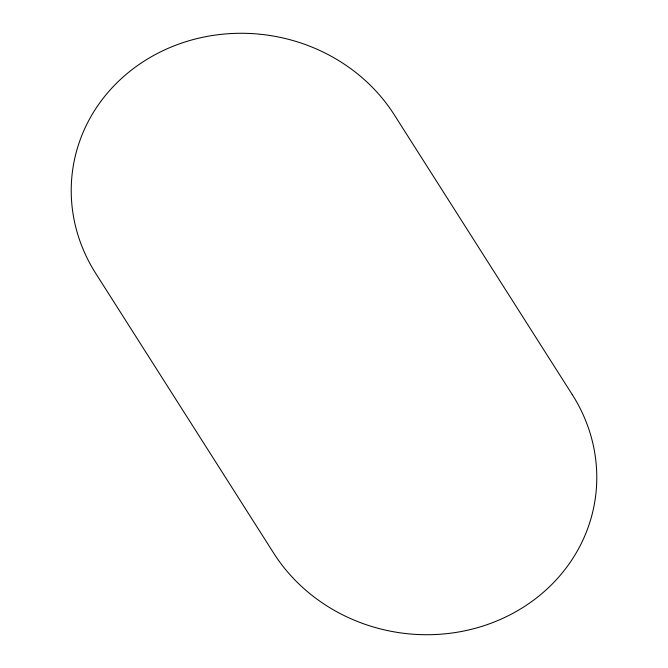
<?xml version="1.0" encoding="UTF-8"?>
<svg xmlns="http://www.w3.org/2000/svg" width="668" height="668" viewBox="0 0 668 668"><rect width="100%" height="100%" fill="white"/><g stroke="black" fill="none" stroke-linecap="round" stroke-linejoin="round"><path stroke-width="1" d="M572.267 394.604L394.27 114.796A174.031 160.554 7.9 0 0 156.003 54.192A174.031 160.554 7.9 0 0 95.733 273.396L273.73 553.204A174.031 160.554 7.9 0 0 511.997 613.808A174.031 160.554 7.9 0 0 572.267 394.604"/></g></svg>
